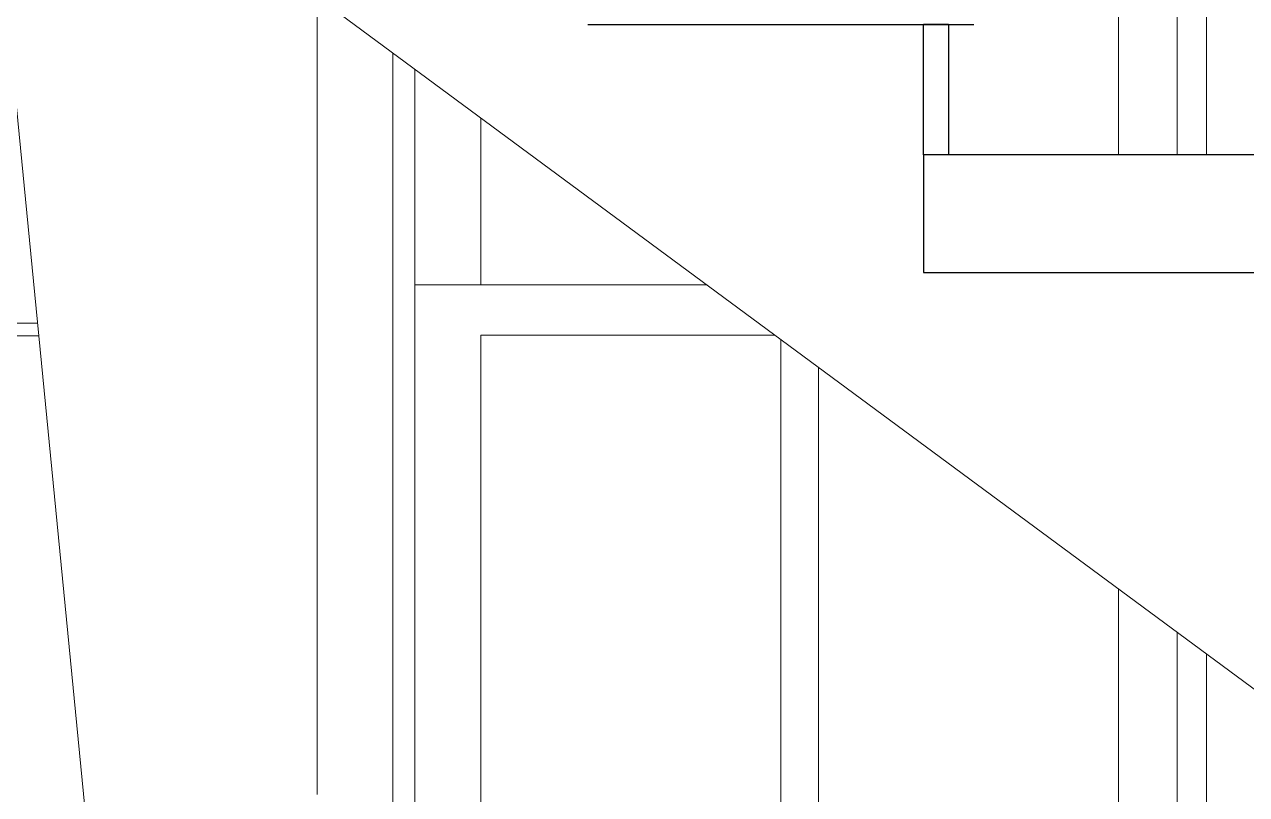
# Model space of a CAD drawing. Header units: inches. Extents: x -536 to 545, y -65 to 280.
# Drawn here: x -128.01 to -91.6, y 40.5 to 63.44 of the extents above; entities that cross this region are included whole.
import ezdxf

# ---------------------------------------------------------------- set-up
doc = ezdxf.new("R2010")
doc.units = ezdxf.units.IN
doc.header["$MEASUREMENT"] = 0
for name, color, linetype, lineweight in [('A-GENM', 13, 'Continuous', 9), ('A-GLAZ', 151, 'Continuous', 13), ('A-WALL', 113, 'Continuous', 13), ('A-WALL-PATT', 111, 'Continuous', 13), ('S-STRS', 31, 'Continuous', 9)]:
    doc.layers.add(name, color=color, linetype=linetype, lineweight=lineweight)

# ---------------------------------------------------------------- blocks, each defined once
blk = doc.blocks.new('Walls 7 - Walls 7-V122-Fireplace - Section - East')
at = {"layer": 'A-WALL-PATT', "lineweight": 9}
h = blk.add_hatch(dxfattribs=at)
h.set_pattern_fill('FP_150', color=256, style=0, pattern_type=2)
h.set_pattern_definition([(180, (-103.9, 31.27), (-48.57, 143.74), [42.426, 0, 0, 0]), (180, (-104.89, 54.48), (-48.57, 143.74), [42.426, 0, 0, 0]), (180, (-105.55, 69.95), (-48.57, 143.74), [42.426, 0, 0, 0]), (180, (-105.89, 77.68), (-48.57, 143.74), [42.426, 0, 0, 0]), (180, (-106.55, 93.15), (-48.57, 143.74), [42.426, 0, 0, 0]), (180, (-107.21, 108.63), (-48.57, 143.74), [42.426, 0, 0, 0]), (180, (-108.03, 127.97), (-48.57, 143.74), [42.426, 0, 0, 0]), (180, (-108.7, 143.44), (-48.57, 143.74), [42.426, 0, 0, 0]), (180, (-103.88, 30.9), (-48.57, 143.74), [42.426, 0, 0, 0]), (180, (-104.88, 54.1), (-48.57, 143.74), [42.426, 0, 0, 0]), (180, (-105.54, 69.57), (-48.57, 143.74), [42.426, 0, 0, 0]), (180, (-105.87, 77.31), (-48.57, 143.74), [42.426, 0, 0, 0]), (180, (-106.53, 92.78), (-48.57, 143.74), [42.426, 0, 0, 0]), (180, (-107.19, 108.25), (-48.57, 143.74), [42.426, 0, 0, 0]), (180, (-108.02, 127.59), (-48.57, 143.74), [42.426, 0, 0, 0]), (180, (-108.68, 143.06), (-48.57, 143.74), [42.426, 0, 0, 0]), (92.45, (-136.427, 31.267), (-42.427, 0.0001), [22.854, -121.015]), (92.45, (-114.79, 54.475), (-42.427, 0.0001), [15.11, -128.758]), (92.45, (-136.667, 69.946), (-42.427, 0.0001), [7.368, -136.5]), (92.45, (-144.07, 77.68), (-42.427, 0.0001), [15.11, -128.758]), (92.45, (-122.81, 93.154), (-42.427, 0.0001), [15.11, -128.758]), (92.45, (-138.32, 108.626), (-42.427, 0.0001), [18.983, -124.886]), (92.45, (-114.4, 127.965), (-42.427, 0.0001), [15.11, -128.758]), (92.45, (-139.81, 143.437), (-42.427, 0.0001), [8.367, -135.5]), (92.45, (-136.16, 31.267), (-42.427, 0.0001), [22.854, -121.015]), (92.45, (-114.527, 54.475), (-42.427, 0.0001), [15.11, -128.758]), (92.45, (-136.4, 69.946), (-42.427, 0.0001), [7.368, -136.5]), (92.45, (-143.803, 77.68), (-42.427, 0.0001), [15.11, -128.758]), (92.45, (-122.545, 93.154), (-42.427, 0.0001), [15.11, -128.758]), (92.45, (-138.056, 108.626), (-42.427, 0.0001), [18.983, -124.886]), (92.45, (-114.134, 127.965), (-42.427, 0.0001), [15.11, -128.758]), (92.45, (-139.545, 143.437), (-42.427, 0.0001), [8.367, -135.5])])
h.paths.add_polyline_path([(-167.099, -12.5), (-167.248, -10.756), (-167.295, -12.5)], flags=0)
h.paths.add_polyline_path([(-166.886, 2.5), (-144.071, 2.5), (-145.709, 14.386), (-147.623, 34.051), (-149.538, 59.151), (-149.753, 62.619), (-165.245, 62.619), (-166.765, 6.92)], flags=0)
h.paths.add_polyline_path([(-122.547, 2.5), (-128.401, 62.619), (-139.682, 62.619), (-139.682, 23.46), (-140.147, 6.92), (-140.565, 2.5), (-134.958, 2.5)], flags=0)
at = {"layer": 'A-WALL', "lineweight": 18}
blk.add_line((-122.547, 2.5), (-128.401, 62.619), dxfattribs=at)
blk = doc.blocks.new('Window-Double_Hung-Andersen-400_Series-Tilt_Wash - 25-5_8_ x 88-7_8_-1260955-Fireplace - Section - East')
at = {"layer": 'A-GLAZ', "lineweight": 9}
for p, q in [((-93.66, 87.75), (-93.66, 59.556)), ((-93.66, 45.327), (-93.66, 9.813))]:
    blk.add_line(p, q, dxfattribs=at)
blk = doc.blocks.new('Window-Double_Hung-Andersen-400_Series-Tilt_Wash - 25-5_8_ x 88-7_8_-V124-Fireplace - Section - East')
at = {"layer": 'A-GENM'}
for p, q in [((-105.472, 54.055), (-105.472, 14.125)), ((-104.347, 53.224), (-104.347, 14.125))]:
    blk.add_line(p, q, dxfattribs=at)
at = {"layer": 'A-GLAZ', "lineweight": 9}
for p, q in [((-95.41, 59.556), (-95.41, 87.75)), ((-92.785, 59.556), (-92.785, 87.75)), ((-119.285, 40.5), (-119.285, 64.261)), ((-117.035, 62.599), (-117.035, 12.062)), ((-116.378, 12.687), (-116.378, 62.114)), ((-114.41, 60.659), (-114.41, 55.687)), ((-116.378, 55.687), (-107.681, 55.687)), ((-114.41, 55.687), (-107.681, 55.687)), ((-114.41, 54.187), (-114.41, 14.125)), ((-105.651, 54.187), (-114.41, 54.187)), ((-95.41, 14.125), (-95.41, 46.62)), ((-92.785, 12.062), (-92.785, 44.681))]:
    blk.add_line(p, q, dxfattribs=at)

msp = doc.modelspace()

# ---------------------------------------------------------------- linework, layer by layer
at = {"layer": 'S-STRS'}
msp.add_line((-72.91595, 30), (-139.72223, 79.36242), dxfattribs=at)
at = {"layer": 'S-STRS', "lineweight": 30}
for p, q in [((-111.22223, 63.44444), (-99.72223, 63.44444)), ((-101.22223, 59.55556), (-101.22223, 63.44444)), ((-100.47223, 63.44444), (-101.22223, 63.44444)), ((-100.47223, 63.44444), (-100.47223, 59.55556)), ((-89.72223, 59.55556), (-101.22223, 59.55556)), ((-101.22223, 59.55556), (-101.22223, 56.05556)), ((-100.47223, 59.55556), (-101.22223, 59.55556)), ((-101.22223, 56.05556), (-89.72223, 56.05556))]:
    msp.add_line(p, q, dxfattribs=at)

# ---------------------------------------------------------------- block references
at = {"layer": 'A-GLAZ', "lineweight": 18}
for name in ['Window-Double_Hung-Andersen-400_Series-Tilt_Wash - 25-5_8_ x 88-7_8_-V124-Fireplace - Section - East', 'Window-Double_Hung-Andersen-400_Series-Tilt_Wash - 25-5_8_ x 88-7_8_-1260955-Fireplace - Section - East']:
    msp.add_blockref(name, (0, 0), dxfattribs=at)
at = {"layer": 'A-WALL', "lineweight": 18}
msp.add_blockref('Walls 7 - Walls 7-V122-Fireplace - Section - East', (0, 0), dxfattribs=at)

doc.saveas('drawing.dxf')
